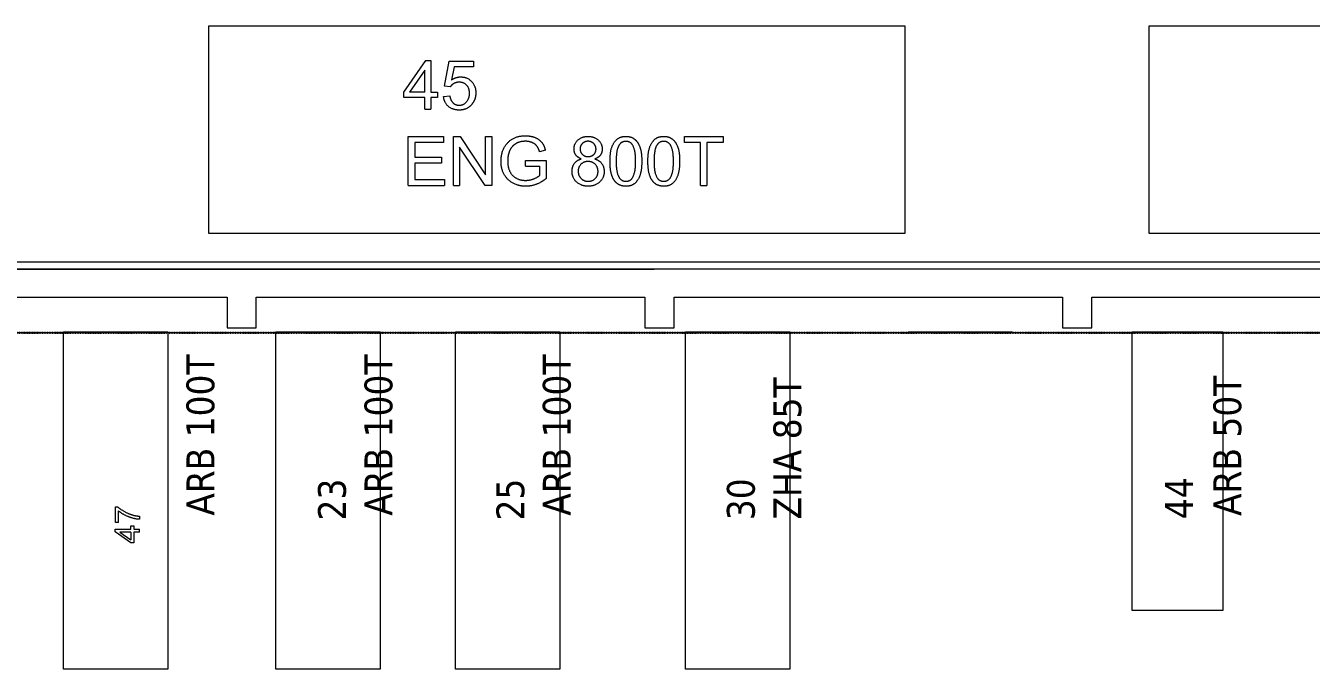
# Model space of a CAD drawing. Header units: millimetres. Extents: x 0 to 134522, y -47271 to 15049.
# Drawn here: x 71924 to 90387, y -34842 to -25605 of the extents above; entities that cross this region are included whole.
import ezdxf

# ---------------------------------------------------------------- set-up
doc = ezdxf.new("R2010")
doc.units = ezdxf.units.MM
doc.header["$MEASUREMENT"] = 0
doc.linetypes.add('DASHED', pattern=[6, 3, -3])
doc.layers.add('Layer0000', color=7, linetype='Continuous', lineweight=20)

msp = doc.modelspace()

# ---------------------------------------------------------------- linework, layer by layer
at = {"layer": 'Layer0000', "color": 7, "linetype": 'Continuous', "lineweight": 5}
for p, q in [((74552, -28589), (74552, -25605)), ((74552, -25605), (84549, -25605)), ((84549, -25605), (84549, -28589)), ((88056, -28589), (88056, -25605)), ((88056, -25605), (98052, -25605)), ((77352, -26558), (77672, -26104)), ((77672, -26104), (77742, -26104)), ((77742, -26104), (77742, -26558)), ((77940, -26473), (78007, -26114)), ((78007, -26114), (78355, -26114)), ((78076, -26196), (78038, -26384)), ((78355, -26196), (78076, -26196)), ((78355, -26114), (78355, -26196)), ((77656, -26242), (77437, -26558)), ((77656, -26558), (77656, -26242)), ((77352, -26637), (77352, -26558)), ((77656, -26558), (77437, -26558)), ((77742, -26558), (77836, -26558)), ((77836, -26558), (77836, -26637)), ((78020, -26484), (77940, -26473)), ((77656, -26637), (77352, -26637)), ((77656, -26804), (77656, -26637)), ((77836, -26637), (77742, -26637)), ((77742, -26637), (77742, -26804)), ((77924, -26621), (78014, -26613)), ((77656, -26804), (77742, -26804)), ((77417, -27897), (77417, -27197)), ((77417, -27197), (77923, -27197)), ((77923, -27279), (77510, -27279)), ((77510, -27279), (77510, -27494)), ((77923, -27197), (77923, -27279)), ((78066, -27897), (78066, -27197)), ((78066, -27197), (78161, -27197)), ((78161, -27197), (78529, -27746)), ((78529, -27746), (78529, -27197)), ((78529, -27197), (78618, -27197)), ((78618, -27197), (78618, -27897)), ((81385, -27279), (81385, -27197)), ((81385, -27197), (81940, -27197)), ((81615, -27279), (81385, -27279)), ((81615, -27897), (81615, -27279)), ((81940, -27279), (81708, -27279)), ((81708, -27279), (81708, -27897)), ((81940, -27197), (81940, -27279)), ((77510, -27494), (77897, -27494)), ((77897, -27494), (77897, -27576)), ((78523, -27897), (78155, -27347)), ((78155, -27347), (78155, -27897)), ((79387, -27392), (79304, -27415)), ((77897, -27576), (77510, -27576)), ((77510, -27576), (77510, -27814)), ((79101, -27540), (79398, -27539)), ((79101, -27622), (79101, -27540)), ((79101, -27622), (79307, -27622)), ((79307, -27752), (79307, -27622)), ((79398, -27539), (79398, -27799)), ((77510, -27814), (77940, -27814)), ((77940, -27814), (77940, -27897)), ((77417, -27897), (77940, -27897)), ((78066, -27897), (78155, -27897)), ((78618, -27897), (78523, -27897)), ((81615, -27897), (81708, -27897)), ((84549, -28589), (74552, -28589)), ((98052, -28589), (88056, -28589)), ((73381, -29000), (67989, -29000)), ((69025, -29100), (80950, -29100)), ((88947, -29100), (80950, -29100)), ((72467, -34840), (72467, -29998)), ((72467, -29998), (73967, -29998)), ((73967, -29998), (73967, -34840)), ((75514, -34842), (75514, -30000)), ((75514, -30000), (77014, -30000)), ((77014, -30000), (77014, -34842)), ((78094, -34842), (78094, -30000)), ((78094, -30000), (79594, -30000)), ((79594, -30000), (79594, -34842)), ((81400, -34842), (81400, -30000)), ((81400, -30000), (82900, -30000)), ((82900, -30000), (82900, -34842)), ((84597, -30000), (86097, -30000)), ((87815, -34000), (87815, -30000)), ((87815, -30000), (89115, -30000)), ((89115, -30000), (89115, -34000)), ((73212, -32737), (73212, -32511)), ((73212, -32511), (73246, -32511)), ((73254, -32737), (73254, -32566)), ((73558, -32644), (73558, -32689)), ((73208, -32867), (73208, -32832)), ((73208, -32832), (73435, -32832)), ((73254, -32737), (73212, -32737)), ((73435, -32832), (73435, -32784)), ((73435, -32784), (73474, -32784)), ((73474, -32784), (73474, -32832)), ((73474, -32832), (73558, -32832)), ((73558, -32874), (73558, -32832)), ((73435, -33026), (73208, -32867)), ((73435, -32874), (73277, -32874)), ((73277, -32874), (73435, -32984)), ((73435, -32874), (73435, -32984)), ((73474, -33026), (73435, -33026)), ((73558, -32874), (73474, -32874)), ((73474, -32874), (73474, -33026)), ((89115, -34000), (87815, -34000)), ((73967, -34840), (72467, -34840)), ((77014, -34842), (75514, -34842)), ((79594, -34842), (78094, -34842)), ((82900, -34842), (81400, -34842))]:
    msp.add_line(p, q, dxfattribs=at)
at = {"layer": 'Layer0000', "color": 5, "linetype": 'Continuous', "lineweight": 20, "true_color": 0x0000ff}
for p, q in [((92675, -29000), (59695, -29000)), ((111235, -30011), (69010, -30011))]:
    msp.add_line(p, q, dxfattribs=at)
at = {"layer": 'Layer0000', "color": 7, "linetype": 'Continuous', "lineweight": 20}
for p, q in [((91118, -29100), (66439, -29100)), ((69235, -29500), (74815, -29500)), ((74815, -29500), (74815, -29940)), ((75235, -29940), (75235, -29500)), ((75235, -29500), (80815, -29500)), ((80815, -29500), (80815, -29940)), ((81235, -29940), (81235, -29500)), ((81235, -29500), (86815, -29500)), ((86815, -29500), (86815, -29940)), ((87235, -29940), (87235, -29500)), ((87235, -29500), (92815, -29500)), ((74815, -29940), (75235, -29940)), ((80815, -29940), (81235, -29940)), ((86815, -29940), (87235, -29940))]:
    msp.add_line(p, q, dxfattribs=at)
at = {"layer": 'Layer0000', "color": 6, "linetype": 'DASHED', "lineweight": 30, "true_color": 0xff00ff}
msp.add_line((111235, -30011), (69010, -30011), dxfattribs=at)
at = {"layer": 'Layer0000', "color": 7, "linetype": 'Continuous', "lineweight": 5}
for points in [[(78038, -26384), (78101, -26340), (78171, -26340)], [(78388, -26567), (78388, -26662), (78333, -26731)], [(78333, -26731), (78266, -26816), (78149, -26816)], [(80448, -27315), (80403, -27379), (80403, -27551)], [(80542, -27265), (80483, -27265), (80448, -27315)], [(80991, -27315), (80947, -27379), (80947, -27551)], [(81086, -27265), (81027, -27265), (80991, -27315)], [(78872, -27403), (78846, -27468), (78846, -27544)], [(80143, -27698), (80143, -27635), (80061, -27554), (79999, -27554)], [(80384, -27836), (80315, -27749), (80315, -27551)], [(80928, -27836), (80859, -27749), (80859, -27551)], [(80543, -27909), (80442, -27909), (80384, -27836)], [(81087, -27909), (80986, -27909), (80928, -27836)], [(73462, -32628), (73506, -32641), (73558, -32644)]]:
    msp.add_open_spline(points, degree=2, dxfattribs=at)
for points, knots in [([(78171, -26340), (78262, -26340), (78388, -26467), (78388, -26567)], [0, 0, 0, 0.49261, 1, 1, 1]), ([(78148, -26416), (78106, -26416), (78039, -26454), (78020, -26484)], [0, 0, 0, 0.51281, 1, 1, 1]), ([(78297, -26575), (78297, -26501), (78215, -26416), (78148, -26416)], [0, 0, 0, 0.508857, 1, 1, 1]), ([(78149, -26746), (78211, -26746), (78297, -26652), (78297, -26575)], [0, 0, 0, 0.480588, 1, 1, 1]), ([(78149, -26816), (78054, -26816), (77933, -26709), (77924, -26621)], [0, 0, 0, 0.506654, 1, 1, 1]), ([(78014, -26613), (78024, -26679), (78098, -26746), (78149, -26746)], [0, 0, 0, 0.523897, 1, 1, 1]), ([(78750, -27550), (78750, -27448), (78836, -27271), (78996, -27185), (79101, -27185)], [0, 0, 0, 0.309985, 0.702766, 1, 1, 1]), ([(79101, -27264), (79038, -27264), (78945, -27303), (78888, -27366), (78872, -27403)], [0, 0, 0, 0.345122, 0.735214, 1, 1, 1]), ([(79101, -27185), (79177, -27185), (79299, -27234), (79369, -27322), (79387, -27392)], [0, 0, 0, 0.326418, 0.709666, 1, 1, 1]), ([(79304, -27415), (79288, -27362), (79241, -27301), (79154, -27264), (79101, -27264)], [0, 0, 0, 0.294018, 0.673562, 1, 1, 1]), ([(79798, -27374), (79798, -27298), (79908, -27194), (79999, -27194)], [0, 0, 0, 0.484261, 1, 1, 1]), ([(80000, -27264), (79951, -27264), (79886, -27327), (79886, -27371)], [0, 0, 0, 0.50958, 1, 1, 1]), ([(79999, -27194), (80091, -27194), (80203, -27300), (80203, -27377)], [0, 0, 0, 0.516024, 1, 1, 1]), ([(80114, -27376), (80114, -27329), (80049, -27264), (80000, -27264)], [0, 0, 0, 0.497436, 1, 1, 1]), ([(80315, -27551), (80315, -27427), (80366, -27276), (80467, -27194), (80543, -27194)], [0, 0, 0, 0.363966, 0.735416, 1, 1, 1]), ([(80683, -27551), (80683, -27379), (80602, -27265), (80542, -27265)], [0, 0, 0, 0.610092, 1, 1, 1]), ([(80543, -27194), (80599, -27194), (80684, -27239), (80740, -27325), (80771, -27447), (80771, -27551)], [0, 0, 0, 0.188451, 0.433066, 0.715148, 1, 1, 1]), ([(80859, -27551), (80859, -27427), (80910, -27276), (81010, -27194), (81087, -27194)], [0, 0, 0, 0.363966, 0.735416, 1, 1, 1]), ([(81227, -27551), (81227, -27379), (81146, -27265), (81086, -27265)], [0, 0, 0, 0.610092, 1, 1, 1]), ([(81087, -27194), (81143, -27194), (81228, -27239), (81284, -27325), (81315, -27447), (81315, -27551)], [0, 0, 0, 0.188451, 0.433066, 0.715148, 1, 1, 1]), ([(79903, -27517), (79850, -27497), (79798, -27425), (79798, -27374)], [0, 0, 0, 0.511089, 1, 1, 1]), ([(79886, -27371), (79886, -27421), (79950, -27484), (80001, -27484)], [0, 0, 0, 0.497448, 1, 1, 1]), ([(80001, -27484), (80051, -27484), (80114, -27422), (80114, -27376)], [0, 0, 0, 0.507864, 1, 1, 1]), ([(80203, -27377), (80203, -27425), (80152, -27497), (80099, -27517)], [0, 0, 0, 0.48772, 1, 1, 1]), ([(79108, -27909), (79005, -27909), (78836, -27820), (78750, -27653), (78750, -27550)], [0, 0, 0, 0.304796, 0.697665, 1, 1, 1]), ([(78846, -27544), (78846, -27638), (78910, -27764), (79033, -27825), (79103, -27825)], [0, 0, 0, 0.326161, 0.713247, 1, 1, 1]), ([(79770, -27694), (79770, -27626), (79839, -27534), (79903, -27517)], [0, 0, 0, 0.502944, 1, 1, 1]), ([(80001, -27909), (79897, -27909), (79770, -27786), (79770, -27694)], [0, 0, 0, 0.510884, 1, 1, 1]), ([(79999, -27554), (79938, -27554), (79858, -27634), (79858, -27695)], [0, 0, 0, 0.500689, 1, 1, 1]), ([(80099, -27517), (80164, -27538), (80231, -27632), (80231, -27697)], [0, 0, 0, 0.503939, 1, 1, 1]), ([(80403, -27551), (80403, -27724), (80484, -27838), (80543, -27838)], [0, 0, 0, 0.610704, 1, 1, 1]), ([(80771, -27551), (80771, -27675), (80721, -27826), (80620, -27909), (80543, -27909)], [0, 0, 0, 0.36263, 0.734354, 1, 1, 1]), ([(80543, -27838), (80602, -27838), (80683, -27723), (80683, -27551)], [0, 0, 0, 0.389829, 1, 1, 1]), ([(80947, -27551), (80947, -27724), (81028, -27838), (81087, -27838)], [0, 0, 0, 0.610704, 1, 1, 1]), ([(81315, -27551), (81315, -27675), (81264, -27826), (81164, -27909), (81087, -27909)], [0, 0, 0, 0.36263, 0.734354, 1, 1, 1]), ([(81087, -27838), (81146, -27838), (81227, -27723), (81227, -27551)], [0, 0, 0, 0.389829, 1, 1, 1]), ([(79103, -27825), (79163, -27825), (79277, -27779), (79307, -27752)], [0, 0, 0, 0.529668, 1, 1, 1]), ([(79398, -27799), (79329, -27854), (79184, -27909), (79108, -27909)], [0, 0, 0, 0.511522, 1, 1, 1]), ([(79858, -27695), (79858, -27731), (79893, -27800), (79962, -27838), (80002, -27838)], [0, 0, 0, 0.293881, 0.695284, 1, 1, 1]), ([(80231, -27697), (80231, -27786), (80104, -27909), (80001, -27909)], [0, 0, 0, 0.487319, 1, 1, 1]), ([(80002, -27838), (80063, -27838), (80143, -27759), (80143, -27698)], [0, 0, 0, 0.500686, 1, 1, 1]), ([(73246, -32511), (73281, -32544), (73399, -32610), (73462, -32628)], [0, 0, 0, 0.479119, 1, 1, 1]), ([(73558, -32689), (73517, -32688), (73400, -32657), (73291, -32599), (73254, -32566)], [0, 0, 0, 0.280264, 0.701819, 1, 1, 1])]:
    msp.add_open_spline(points, degree=2, knots=knots, dxfattribs=at)

# ---------------------------------------------------------------- texts
at = {"layer": 'Layer0000', "color": 7, "linetype": 'Continuous', "lineweight": -3, "char_height": 400, "attachment_point": 1, "rotation": 90}
for s, insert in [('\\pxsm0.625;\\T1;\\W1;{\\l\\fTahoma|b0;ARB 100T}', (74232, -32637)), ('\\pxsm0.625;\\T1;\\W1;{\\l\\fTahoma|b0;ARB 100T}', (76789, -32638)), ('\\pxsm0.625;\\T1;\\W1;{\\l\\fTahoma|b0;ARB 100T}', (79350, -32638)), ('\\pxsm0.625;\\T1;\\W1;{\\l\\fTahoma|b0;ARB 50T}', (88980, -32641)), ('\\pxsm0.625;\\T1;\\W1;{\\l\\fTahoma|b0;ZHA 85T}', (82662, -32692)), ('\\pxsm0.625;\\T1;\\W1;{\\l\\fTahoma|b0;44}', (88288, -32687)), ('\\pxsm0.625;\\T1;\\W1;{\\l\\fTahoma|b0;23}', (76122, -32706)), ('\\pxsm0.625;\\T1;\\W1;{\\l\\fTahoma|b0;25}', (78683, -32706)), ('\\pxsm0.625;\\T1;\\W1;{\\l\\fTahoma|b0;30}', (81994, -32702))]:
    msp.add_mtext(s, dxfattribs=dict(at, insert=insert))

doc.saveas('drawing.dxf')
